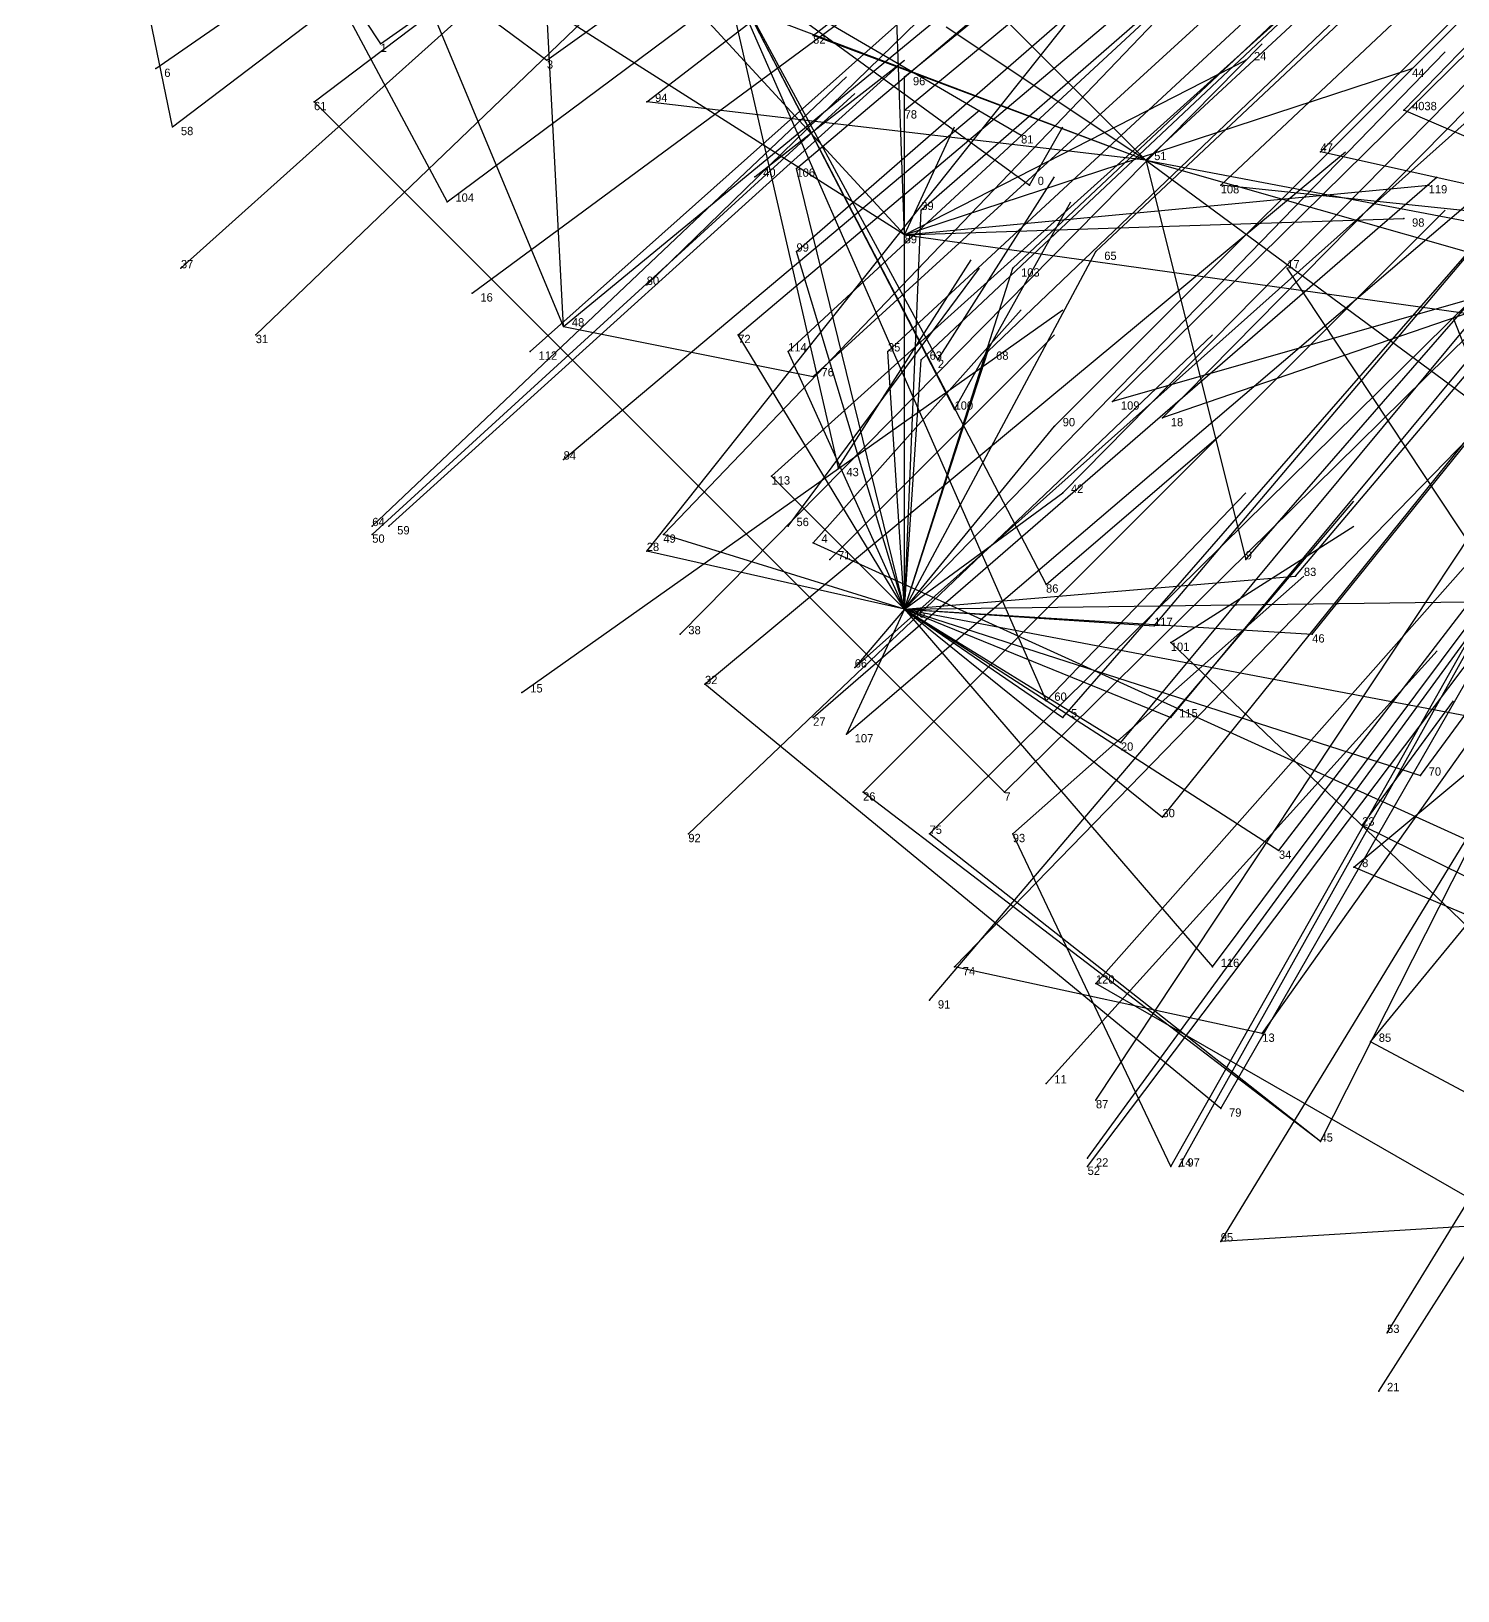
# Model space of a CAD drawing. Extents: x -0.5 to 0.59, y -0.5 to 0.58.
# Drawn here: x -0.423 to -0.2515, y -0.449 to -0.2615 of the extents above; entities that cross this region are included whole.
import ezdxf

# ---------------------------------------------------------------- set-up
doc = ezdxf.new("R2010")
doc.units = 0
for name, color, linetype in [('Clients', 3, 'CONTINUOUS'), ('Facilities', 3, 'CONTINUOUS'), ('Facilities_lines', 3, 'CONTINUOUS'), ('Normals', 1, 'CONTINUOUS'), ('Source_points', 5, 'CONTINUOUS'), ('Text', 3, 'CONTINUOUS')]:
    doc.layers.add(name, color=color, linetype=linetype)

msp = doc.modelspace()

# ---------------------------------------------------------------- linework, layer by layer
at = {"layer": 'Clients', "color": 5}
for p in [(-0.329, -0.262, -1.052), (-0.381, -0.263, -1.159), (-0.361, -0.265, -1.12), (-0.277, -0.265, -1.25), (-0.257, -0.266, -1.25), (-0.318, -0.267, -1.038), (-0.389, -0.27, -1.185), (-0.349, -0.27, -1.102), (-0.318, -0.271, -1.046), (-0.258, -0.271, -0.935), (-0.304, -0.274, -1.25), (-0.268, -0.276, -0.962), (-0.331, -0.278, -1.081), (-0.303, -0.28, -1.25), (-0.28, -0.28, -0.991), (-0.255, -0.28, -1.25), (-0.373, -0.282, -1.168), (-0.316, -0.283, -1.06), (-0.258, -0.284, -1.25), (-0.331, -0.288, -1.096), (-0.295, -0.288, -1.031), (-0.305, -0.29, -1.052), (-0.272, -0.29, -1.25), (-0.252, -0.296, -1.25), (-0.338, -0.298, -1.127), (-0.332, -0.3, -1.119), (-0.32, -0.3, -1.096), (-0.308, -0.3, -1.075), (-0.316, -0.301, -1.09), (-0.314, -0.301, -1.25), (-0.329, -0.303, -1.117), (-0.312, -0.307, -1.25), (-0.293, -0.306, -1.06), (-0.3, -0.309, -1.076), (-0.287, -0.308, -1.053), (-0.334, -0.315, -1.148), (-0.326, -0.314, -1.25), (-0.299, -0.317, -1.089), (-0.347, -0.322, -1.184), (-0.349, -0.324, -1.19), (-0.277, -0.325, -1.067), (-0.301, -0.328, -1.25), (-0.271, -0.327, -1.06), (-0.288, -0.333, -1.1), (-0.286, -0.335, -1.25), (-0.269, -0.334, -1.073), (-0.324, -0.338, -1.17), (-0.342, -0.34, -1.205), (-0.301, -0.342, -1.25), (-0.299, -0.344, -1.139), (-0.286, -0.344, -1.118), (-0.325, -0.346, -1.186), (-0.292, -0.347, -1.135), (-0.256, -0.351, -1.085), (-0.323, -0.353, -1.198), (-0.287, -0.356, -1.144), (-0.315, -0.358, -1.192), (-0.305, -0.358, -1.25), (-0.263, -0.357, -1.25), (-0.273, -0.36, -1.13), (-0.264, -0.362, -1.25), (-0.312, -0.374, -1.218), (-0.281, -0.374, -1.168), (-0.295, -0.376, -1.25), (-0.262, -0.383, -1.25), (-0.28, -0.407, -1.235)]:
    msp.add_point(p, dxfattribs=at)
at = {"layer": 'Facilities', "color": 3}
for p in [(-0.408, -0.266, -1.218), (-0.406, -0.273, -1.222), (-0.289, -0.277, -1), (-0.336, -0.279, -1.25), (-0.318, -0.286, -1.25), (-0.405, -0.29, -1.245), (-0.349, -0.292, -1.25), (-0.37, -0.293, -1.18), (-0.396, -0.298, -1.25), (-0.359, -0.297, -1.164), (-0.363, -0.3, -1.25), (-0.359, -0.313, -1.25), (-0.382, -0.321, -1.248), (-0.382, -0.322, -1.25), (-0.38, -0.321, -1.244), (-0.332, -0.321, -1.25), (-0.329, -0.323, -1.25), (-0.327, -0.325, -1.25), (-0.318, -0.331, -1.147), (-0.345, -0.334, -1.2), (-0.364, -0.341, -1.246), (-0.329, -0.344, -1.191), (-0.306, -0.353, -1.169), (-0.344, -0.358, -1.243), (-0.315, -0.378, -1.25), (-0.275, -0.382, -1.25), (-0.301, -0.388, -1.25), (-0.295, -0.39, -1.223), (-0.28, -0.391, -1.202), (-0.268, -0.395, -1.193), (-0.296, -0.397, -1.238), (-0.296, -0.398, -1.241), (-0.286, -0.398, -1.224), (-0.285, -0.398, -1.223), (-0.26, -0.418, -1.25), (-0.261, -0.425, -1.246)]:
    msp.add_point(p, dxfattribs=at)
at = {"layer": 'Facilities_lines', "color": 3}
for p, q in [((-0.423, -0.2, -1.169), (-0.381, -0.263, -1.159)), ((-0.406, -0.273, -1.222), (-0.417, -0.22, -1.25)), ((-0.318, -0.286, -1.25), (-0.364, -0.236, -1.25)), ((-0.396, -0.239, -1.156), (-0.373, -0.282, -1.168)), ((-0.396, -0.239, -1.156), (-0.361, -0.265, -1.12)), ((-0.318, -0.286, -1.25), (-0.384, -0.244, -1.25)), ((-0.359, -0.297, -1.164), (-0.379, -0.249, -1.134)), ((-0.34, -0.253, -1.25), (-0.304, -0.274, -1.25)), ((-0.34, -0.253, -1.25), (-0.314, -0.301, -1.25)), ((-0.34, -0.253, -1.25), (-0.326, -0.314, -1.25)), ((-0.34, -0.253, -1.25), (-0.303, -0.28, -1.25)), ((-0.34, -0.253, -1.25), (-0.301, -0.342, -1.25)), ((-0.34, -0.253, -1.25), (-0.312, -0.307, -1.25)), ((-0.34, -0.253, -1.25), (-0.301, -0.328, -1.25)), ((-0.318, -0.286, -1.25), (-0.319, -0.258, -1.25)), ((-0.289, -0.277, -1), (-0.308, -0.258, -1.004)), ((-0.359, -0.297, -1.164), (-0.361, -0.259, -1.111)), ((-0.289, -0.277, -1), (-0.334, -0.26, -1.058)), ((-0.289, -0.277, -1), (-0.329, -0.262, -1.052)), ((-0.289, -0.277, -1), (-0.313, -0.261, -1.019)), ((-0.318, -0.286, -1.25), (-0.277, -0.265, -1.25)), ((-0.318, -0.286, -1.25), (-0.257, -0.266, -1.25)), ((-0.318, -0.331, -1.147), (-0.318, -0.267, -1.038)), ((-0.306, -0.353, -1.169), (-0.389, -0.27, -1.185)), ((-0.289, -0.277, -1), (-0.349, -0.27, -1.102)), ((-0.318, -0.331, -1.147), (-0.318, -0.271, -1.046)), ((-0.223, -0.286, -0.905), (-0.258, -0.271, -0.935)), ((-0.289, -0.277, -1), (-0.277, -0.325, -1.067)), ((-0.289, -0.277, -1), (-0.247, -0.308, -0.987)), ((-0.289, -0.277, -1), (-0.233, -0.293, -0.935)), ((-0.289, -0.277, -1), (-0.231, -0.288, -0.924)), ((-0.223, -0.286, -0.905), (-0.268, -0.276, -0.962)), ((-0.318, -0.331, -1.147), (-0.331, -0.278, -1.081)), ((-0.318, -0.286, -1.25), (-0.255, -0.28, -1.25)), ((-0.223, -0.286, -0.905), (-0.28, -0.28, -0.991)), ((-0.318, -0.331, -1.147), (-0.316, -0.283, -1.06)), ((-0.318, -0.286, -1.25), (-0.258, -0.284, -1.25)), ((-0.318, -0.286, -1.25), (-0.232, -0.298, -1.25)), ((-0.223, -0.286, -0.905), (-0.293, -0.306, -1.06)), ((-0.223, -0.286, -0.905), (-0.287, -0.308, -1.053)), ((-0.318, -0.331, -1.147), (-0.331, -0.288, -1.096)), ((-0.318, -0.331, -1.147), (-0.295, -0.288, -1.031)), ((-0.318, -0.331, -1.147), (-0.305, -0.29, -1.052)), ((-0.229, -0.355, -1.25), (-0.272, -0.29, -1.25)), ((-0.229, -0.355, -1.25), (-0.252, -0.296, -1.25)), ((-0.359, -0.297, -1.164), (-0.329, -0.303, -1.117)), ((-0.318, -0.331, -1.147), (-0.338, -0.298, -1.127)), ((-0.318, -0.331, -1.147), (-0.332, -0.3, -1.119)), ((-0.318, -0.331, -1.147), (-0.32, -0.3, -1.096)), ((-0.318, -0.331, -1.147), (-0.308, -0.3, -1.075)), ((-0.318, -0.331, -1.147), (-0.316, -0.301, -1.09)), ((-0.318, -0.331, -1.147), (-0.3, -0.309, -1.076)), ((-0.318, -0.331, -1.147), (-0.334, -0.315, -1.148)), ((-0.318, -0.331, -1.147), (-0.299, -0.317, -1.089)), ((-0.318, -0.331, -1.147), (-0.347, -0.322, -1.184)), ((-0.318, -0.331, -1.147), (-0.349, -0.324, -1.19)), ((-0.329, -0.323, -1.25), (-0.208, -0.378, -1.25)), ((-0.318, -0.331, -1.147), (-0.271, -0.327, -1.06)), ((-0.318, -0.331, -1.147), (-0.244, -0.33, -1.027)), ((-0.318, -0.331, -1.147), (-0.325, -0.346, -1.186)), ((-0.318, -0.331, -1.147), (-0.324, -0.338, -1.17)), ((-0.318, -0.331, -1.147), (-0.299, -0.344, -1.139)), ((-0.318, -0.331, -1.147), (-0.292, -0.347, -1.135)), ((-0.318, -0.331, -1.147), (-0.287, -0.356, -1.144)), ((-0.318, -0.331, -1.147), (-0.273, -0.36, -1.13)), ((-0.318, -0.331, -1.147), (-0.269, -0.334, -1.073)), ((-0.318, -0.331, -1.147), (-0.256, -0.351, -1.085)), ((-0.318, -0.331, -1.147), (-0.286, -0.344, -1.118)), ((-0.318, -0.331, -1.147), (-0.281, -0.374, -1.168)), ((-0.318, -0.331, -1.147), (-0.288, -0.333, -1.1)), ((-0.318, -0.331, -1.147), (-0.244, -0.345, -1.058)), ((-0.215, -0.403, -1.25), (-0.286, -0.335, -1.25)), ((-0.28, -0.391, -1.202), (-0.342, -0.34, -1.205)), ((-0.268, -0.395, -1.193), (-0.323, -0.353, -1.198)), ((-0.268, -0.395, -1.193), (-0.315, -0.358, -1.192)), ((-0.286, -0.398, -1.224), (-0.305, -0.358, -1.25)), ((-0.186, -0.395, -1.25), (-0.263, -0.357, -1.25)), ((-0.186, -0.395, -1.25), (-0.264, -0.362, -1.25)), ((-0.275, -0.382, -1.25), (-0.312, -0.374, -1.218)), ((-0.168, -0.449, -1.25), (-0.295, -0.376, -1.25)), ((-0.146, -0.445, -1.25), (-0.262, -0.383, -1.25)), ((-0.215, -0.403, -1.25), (-0.28, -0.407, -1.235))]:
    msp.add_line(p, q, dxfattribs=at)
at = {"layer": 'Normals', "color": 1}
for p, q in [((-0.258, -0.271, -0.935), (-0.193, -0.204, -0.971)), ((-0.329, -0.262, -1.052), (-0.256, -0.205, -1.09)), ((-0.318, -0.267, -1.038), (-0.246, -0.208, -1.076)), ((-0.408, -0.266, -1.218), (-0.326, -0.209, -1.22)), ((-0.381, -0.263, -1.159), (-0.304, -0.209, -1.19)), ((-0.268, -0.276, -0.962), (-0.202, -0.21, -0.998)), ((-0.389, -0.27, -1.185), (-0.311, -0.211, -1.203)), ((-0.361, -0.265, -1.12), (-0.286, -0.211, -1.157)), ((-0.406, -0.273, -1.222), (-0.326, -0.212, -1.22)), ((-0.349, -0.27, -1.102), (-0.275, -0.213, -1.139)), ((-0.318, -0.271, -1.046), (-0.247, -0.212, -1.083)), ((-0.289, -0.277, -1), (-0.221, -0.214, -1.038)), ((-0.28, -0.28, -0.991), (-0.213, -0.217, -1.029)), ((-0.331, -0.278, -1.081), (-0.26, -0.218, -1.118)), ((-0.316, -0.283, -1.06), (-0.246, -0.222, -1.098)), ((-0.373, -0.282, -1.168), (-0.295, -0.224, -1.192)), ((-0.295, -0.288, -1.031), (-0.228, -0.225, -1.07)), ((-0.331, -0.288, -1.096), (-0.261, -0.227, -1.133)), ((-0.305, -0.29, -1.052), (-0.238, -0.227, -1.09)), ((-0.405, -0.29, -1.245), (-0.337, -0.229, -1.204)), ((-0.37, -0.293, -1.18), (-0.29, -0.234, -1.194)), ((-0.359, -0.297, -1.164), (-0.285, -0.236, -1.192)), ((-0.308, -0.3, -1.075), (-0.241, -0.236, -1.112)), ((-0.338, -0.298, -1.127), (-0.267, -0.238, -1.164)), ((-0.332, -0.3, -1.119), (-0.264, -0.237, -1.156)), ((-0.32, -0.3, -1.096), (-0.252, -0.237, -1.133)), ((-0.316, -0.301, -1.09), (-0.248, -0.237, -1.127)), ((-0.329, -0.303, -1.117), (-0.26, -0.24, -1.154)), ((-0.293, -0.306, -1.06), (-0.227, -0.241, -1.097)), ((-0.3, -0.309, -1.076), (-0.234, -0.243, -1.114)), ((-0.287, -0.308, -1.053), (-0.222, -0.242, -1.09)), ((-0.349, -0.324, -1.19), (-0.287, -0.246, -1.194)), ((-0.396, -0.298, -1.25), (-0.347, -0.251, -1.176)), ((-0.347, -0.322, -1.184), (-0.278, -0.25, -1.193)), ((-0.299, -0.317, -1.089), (-0.234, -0.251, -1.127)), ((-0.334, -0.315, -1.148), (-0.264, -0.252, -1.182)), ((-0.349, -0.292, -1.25), (-0.311, -0.255, -1.165)), ((-0.277, -0.325, -1.067), (-0.216, -0.255, -1.105)), ((-0.271, -0.327, -1.06), (-0.211, -0.256, -1.099)), ((-0.363, -0.3, -1.25), (-0.317, -0.259, -1.171)), ((-0.288, -0.333, -1.1), (-0.228, -0.262, -1.138)), ((-0.269, -0.334, -1.073), (-0.211, -0.262, -1.111)), ((-0.345, -0.334, -1.2), (-0.275, -0.263, -1.204)), ((-0.318, -0.331, -1.147), (-0.253, -0.264, -1.184)), ((-0.38, -0.321, -1.244), (-0.318, -0.265, -1.189)), ((-0.336, -0.279, -1.25), (-0.318, -0.265, -1.152)), ((-0.277, -0.265, -1.25), (-0.277, -0.265, -1.15)), ((-0.257, -0.266, -1.25), (-0.257, -0.266, -1.15)), ((-0.382, -0.321, -1.248), (-0.325, -0.267, -1.186)), ((-0.382, -0.322, -1.25), (-0.324, -0.269, -1.188)), ((-0.359, -0.313, -1.25), (-0.309, -0.271, -1.175)), ((-0.324, -0.338, -1.17), (-0.25, -0.272, -1.187)), ((-0.318, -0.286, -1.25), (-0.312, -0.273, -1.151)), ((-0.303, -0.28, -1.25), (-0.299, -0.273, -1.15)), ((-0.286, -0.344, -1.118), (-0.227, -0.273, -1.156)), ((-0.304, -0.274, -1.25), (-0.304, -0.274, -1.15)), ((-0.299, -0.344, -1.139), (-0.238, -0.274, -1.176)), ((-0.342, -0.34, -1.205), (-0.265, -0.276, -1.207)), ((-0.292, -0.347, -1.135), (-0.233, -0.276, -1.172)), ((-0.256, -0.351, -1.085), (-0.201, -0.276, -1.123)), ((-0.329, -0.344, -1.191), (-0.254, -0.279, -1.2)), ((-0.314, -0.301, -1.25), (-0.3, -0.279, -1.153)), ((-0.255, -0.28, -1.25), (-0.255, -0.28, -1.15)), ((-0.325, -0.346, -1.186), (-0.25, -0.282, -1.2)), ((-0.323, -0.353, -1.198), (-0.253, -0.283, -1.205)), ((-0.312, -0.307, -1.25), (-0.298, -0.282, -1.154)), ((-0.306, -0.353, -1.169), (-0.237, -0.285, -1.192)), ((-0.287, -0.356, -1.144), (-0.229, -0.284, -1.181)), ((-0.258, -0.284, -1.25), (-0.258, -0.284, -1.15)), ((-0.315, -0.358, -1.192), (-0.244, -0.288, -1.199)), ((-0.273, -0.36, -1.13), (-0.217, -0.287, -1.168)), ((-0.332, -0.321, -1.25), (-0.309, -0.29, -1.158)), ((-0.326, -0.314, -1.25), (-0.31, -0.289, -1.154)), ((-0.272, -0.29, -1.25), (-0.272, -0.29, -1.15)), ((-0.364, -0.341, -1.246), (-0.299, -0.295, -1.185)), ((-0.329, -0.323, -1.25), (-0.304, -0.295, -1.157)), ((-0.281, -0.374, -1.168), (-0.222, -0.295, -1.189)), ((-0.252, -0.296, -1.25), (-0.252, -0.296, -1.15)), ((-0.344, -0.358, -1.243), (-0.281, -0.298, -1.194)), ((-0.327, -0.325, -1.25), (-0.3, -0.298, -1.158)), ((-0.312, -0.374, -1.218), (-0.243, -0.303, -1.207)), ((-0.28, -0.391, -1.202), (-0.23, -0.304, -1.198)), ((-0.268, -0.395, -1.193), (-0.223, -0.306, -1.195)), ((-0.301, -0.328, -1.25), (-0.28, -0.31, -1.154)), ((-0.295, -0.39, -1.223), (-0.242, -0.31, -1.194)), ((-0.286, -0.398, -1.224), (-0.238, -0.313, -1.202)), ((-0.285, -0.398, -1.223), (-0.237, -0.312, -1.201)), ((-0.315, -0.378, -1.25), (-0.264, -0.318, -1.189)), ((-0.301, -0.342, -1.25), (-0.277, -0.317, -1.156)), ((-0.286, -0.335, -1.25), (-0.264, -0.321, -1.154)), ((-0.296, -0.397, -1.238), (-0.242, -0.323, -1.197)), ((-0.295, -0.376, -1.25), (-0.249, -0.324, -1.178)), ((-0.305, -0.358, -1.25), (-0.27, -0.327, -1.162)), ((-0.296, -0.398, -1.241), (-0.244, -0.329, -1.193)), ((-0.28, -0.407, -1.235), (-0.233, -0.33, -1.192)), ((-0.275, -0.382, -1.25), (-0.241, -0.334, -1.169)), ((-0.301, -0.388, -1.25), (-0.254, -0.336, -1.179)), ((-0.263, -0.357, -1.25), (-0.252, -0.342, -1.152)), ((-0.262, -0.383, -1.25), (-0.23, -0.344, -1.163)), ((-0.264, -0.362, -1.25), (-0.246, -0.347, -1.153)), ((-0.261, -0.425, -1.246), (-0.226, -0.37, -1.17)), ((-0.26, -0.418, -1.25), (-0.233, -0.374, -1.164))]:
    msp.add_line(p, q, dxfattribs=at)
at = {"layer": 'Source_points', "color": 5}
for p in [(-0.329, -0.262, -1.052), (-0.381, -0.263, -1.159), (-0.408, -0.266, -1.218), (-0.361, -0.265, -1.12), (-0.277, -0.265, -1.25), (-0.257, -0.266, -1.25), (-0.318, -0.267, -1.038), (-0.389, -0.27, -1.185), (-0.349, -0.27, -1.102), (-0.318, -0.271, -1.046), (-0.258, -0.271, -0.935), (-0.406, -0.273, -1.222), (-0.304, -0.274, -1.25), (-0.289, -0.277, -1), (-0.268, -0.276, -0.962), (-0.336, -0.279, -1.25), (-0.331, -0.278, -1.081), (-0.303, -0.28, -1.25), (-0.28, -0.28, -0.991), (-0.255, -0.28, -1.25), (-0.373, -0.282, -1.168), (-0.316, -0.283, -1.06), (-0.258, -0.284, -1.25), (-0.318, -0.286, -1.25), (-0.331, -0.288, -1.096), (-0.295, -0.288, -1.031), (-0.405, -0.29, -1.245), (-0.305, -0.29, -1.052), (-0.272, -0.29, -1.25), (-0.349, -0.292, -1.25), (-0.37, -0.293, -1.18), (-0.252, -0.296, -1.25), (-0.396, -0.298, -1.25), (-0.359, -0.297, -1.164), (-0.338, -0.298, -1.127), (-0.363, -0.3, -1.25), (-0.332, -0.3, -1.119), (-0.32, -0.3, -1.096), (-0.308, -0.3, -1.075), (-0.316, -0.301, -1.09), (-0.314, -0.301, -1.25), (-0.329, -0.303, -1.117), (-0.312, -0.307, -1.25), (-0.293, -0.306, -1.06), (-0.3, -0.309, -1.076), (-0.287, -0.308, -1.053), (-0.359, -0.313, -1.25), (-0.334, -0.315, -1.148), (-0.326, -0.314, -1.25), (-0.299, -0.317, -1.089), (-0.382, -0.321, -1.248), (-0.382, -0.322, -1.25), (-0.38, -0.321, -1.244), (-0.347, -0.322, -1.184), (-0.332, -0.321, -1.25), (-0.349, -0.324, -1.19), (-0.329, -0.323, -1.25), (-0.327, -0.325, -1.25), (-0.277, -0.325, -1.067), (-0.301, -0.328, -1.25), (-0.271, -0.327, -1.06), (-0.318, -0.331, -1.147), (-0.288, -0.333, -1.1), (-0.345, -0.334, -1.2), (-0.286, -0.335, -1.25), (-0.269, -0.334, -1.073), (-0.324, -0.338, -1.17), (-0.364, -0.341, -1.246), (-0.342, -0.34, -1.205), (-0.301, -0.342, -1.25), (-0.329, -0.344, -1.191), (-0.299, -0.344, -1.139), (-0.286, -0.344, -1.118), (-0.325, -0.346, -1.186), (-0.292, -0.347, -1.135), (-0.256, -0.351, -1.085), (-0.323, -0.353, -1.198), (-0.306, -0.353, -1.169), (-0.287, -0.356, -1.144), (-0.344, -0.358, -1.243), (-0.315, -0.358, -1.192), (-0.305, -0.358, -1.25), (-0.263, -0.357, -1.25), (-0.273, -0.36, -1.13), (-0.264, -0.362, -1.25), (-0.312, -0.374, -1.218), (-0.281, -0.374, -1.168), (-0.295, -0.376, -1.25), (-0.315, -0.378, -1.25), (-0.275, -0.382, -1.25), (-0.262, -0.383, -1.25), (-0.301, -0.388, -1.25), (-0.295, -0.39, -1.223), (-0.28, -0.391, -1.202), (-0.268, -0.395, -1.193), (-0.296, -0.397, -1.238), (-0.296, -0.398, -1.241), (-0.286, -0.398, -1.224), (-0.285, -0.398, -1.223), (-0.28, -0.407, -1.235), (-0.26, -0.418, -1.25), (-0.261, -0.425, -1.246)]:
    msp.add_point(p, dxfattribs=at)

# ---------------------------------------------------------------- texts
at = {"layer": 'Text', "color": 3}
for s, p in [('82', (-0.329, -0.263, -1.052)), ('1', (-0.381, -0.264, -1.159)), ('24', (-0.276, -0.265, -1.25)), ('6', (-0.407, -0.267, -1.218)), ('3', (-0.361, -0.266, -1.12)), ('44', (-0.257, -0.267, -1.25)), ('96', (-0.317, -0.268, -1.038)), ('61', (-0.389, -0.271, -1.185)), ('94', (-0.348, -0.27, -1.102)), ('4038', (-0.257, -0.271, -0.935)), ('78', (-0.318, -0.272, -1.046)), ('58', (-0.405, -0.274, -1.222)), ('81', (-0.304, -0.275, -1.25)), ('47', (-0.268, -0.276, -0.962)), ('51', (-0.288, -0.277, -1)), ('40', (-0.335, -0.279, -1.25)), ('106', (-0.331, -0.279, -1.081)), ('0', (-0.302, -0.28, -1.25)), ('104', (-0.372, -0.282, -1.168)), ('108', (-0.28, -0.281, -0.991)), ('119', (-0.255, -0.281, -1.25)), ('39', (-0.316, -0.283, -1.06)), ('98', (-0.257, -0.285, -1.25)), ('89', (-0.318, -0.287, -1.25)), ('99', (-0.331, -0.288, -1.096)), ('65', (-0.294, -0.289, -1.031)), ('37', (-0.405, -0.29, -1.245)), ('103', (-0.304, -0.291, -1.052)), ('17', (-0.272, -0.29, -1.25)), ('80', (-0.349, -0.292, -1.25)), ('16', (-0.369, -0.294, -1.18)), ('48', (-0.358, -0.297, -1.164)), ('31', (-0.396, -0.299, -1.25)), ('72', (-0.338, -0.299, -1.127)), ('112', (-0.362, -0.301, -1.25)), ('114', (-0.332, -0.3, -1.119)), ('35', (-0.32, -0.3, -1.096)), ('63', (-0.315, -0.301, -1.09)), ('68', (-0.307, -0.301, -1.075)), ('2', (-0.314, -0.302, -1.25)), ('76', (-0.328, -0.303, -1.117)), ('100', (-0.312, -0.307, -1.25)), ('109', (-0.292, -0.307, -1.06)), ('90', (-0.299, -0.309, -1.076)), ('18', (-0.286, -0.309, -1.053)), ('84', (-0.359, -0.313, -1.25)), ('113', (-0.334, -0.316, -1.148)), ('43', (-0.325, -0.315, -1.25)), ('42', (-0.298, -0.317, -1.089)), ('64', (-0.382, -0.321, -1.248)), ('56', (-0.331, -0.321, -1.25)), ('50', (-0.382, -0.323, -1.25)), ('59', (-0.379, -0.322, -1.244)), ('49', (-0.347, -0.323, -1.184)), ('4', (-0.328, -0.323, -1.25)), ('28', (-0.349, -0.324, -1.19)), ('71', (-0.326, -0.325, -1.25)), ('9', (-0.277, -0.325, -1.067)), ('83', (-0.27, -0.327, -1.06)), ('86', (-0.301, -0.329, -1.25)), ('25', (-0.317, -0.332, -1.147)), ('38', (-0.344, -0.334, -1.2)), ('117', (-0.288, -0.333, -1.1)), ('101', (-0.286, -0.336, -1.25)), ('46', (-0.269, -0.335, -1.073)), ('66', (-0.324, -0.338, -1.17)), ('32', (-0.342, -0.34, -1.205)), ('15', (-0.363, -0.341, -1.246)), ('60', (-0.3, -0.342, -1.25)), ('5', (-0.298, -0.344, -1.139)), ('115', (-0.285, -0.344, -1.118)), ('27', (-0.329, -0.345, -1.191)), ('107', (-0.324, -0.347, -1.186)), ('20', (-0.292, -0.348, -1.135)), ('70', (-0.255, -0.351, -1.085)), ('26', (-0.323, -0.354, -1.198)), ('7', (-0.306, -0.354, -1.169)), ('30', (-0.287, -0.356, -1.144)), ('23', (-0.263, -0.357, -1.25)), ('92', (-0.344, -0.359, -1.243)), ('75', (-0.315, -0.358, -1.192)), ('93', (-0.305, -0.359, -1.25)), ('34', (-0.273, -0.361, -1.13)), ('8', (-0.263, -0.362, -1.25)), ('116', (-0.28, -0.374, -1.168)), ('74', (-0.311, -0.375, -1.218)), ('120', (-0.295, -0.376, -1.25)), ('91', (-0.314, -0.379, -1.25)), ('13', (-0.275, -0.383, -1.25)), ('85', (-0.261, -0.383, -1.25)), ('11', (-0.3, -0.388, -1.25)), ('87', (-0.295, -0.391, -1.223)), ('79', (-0.279, -0.392, -1.202)), ('45', (-0.268, -0.395, -1.193)), ('22', (-0.295, -0.398, -1.238)), ('14', (-0.285, -0.398, -1.224)), ('97', (-0.284, -0.398, -1.223)), ('52', (-0.296, -0.399, -1.241)), ('95', (-0.28, -0.407, -1.235)), ('53', (-0.26, -0.418, -1.25)), ('21', (-0.26, -0.425, -1.246))]:
    msp.add_text(s, height=0.001, dxfattribs=at).set_placement(p)

doc.saveas('drawing.dxf')
